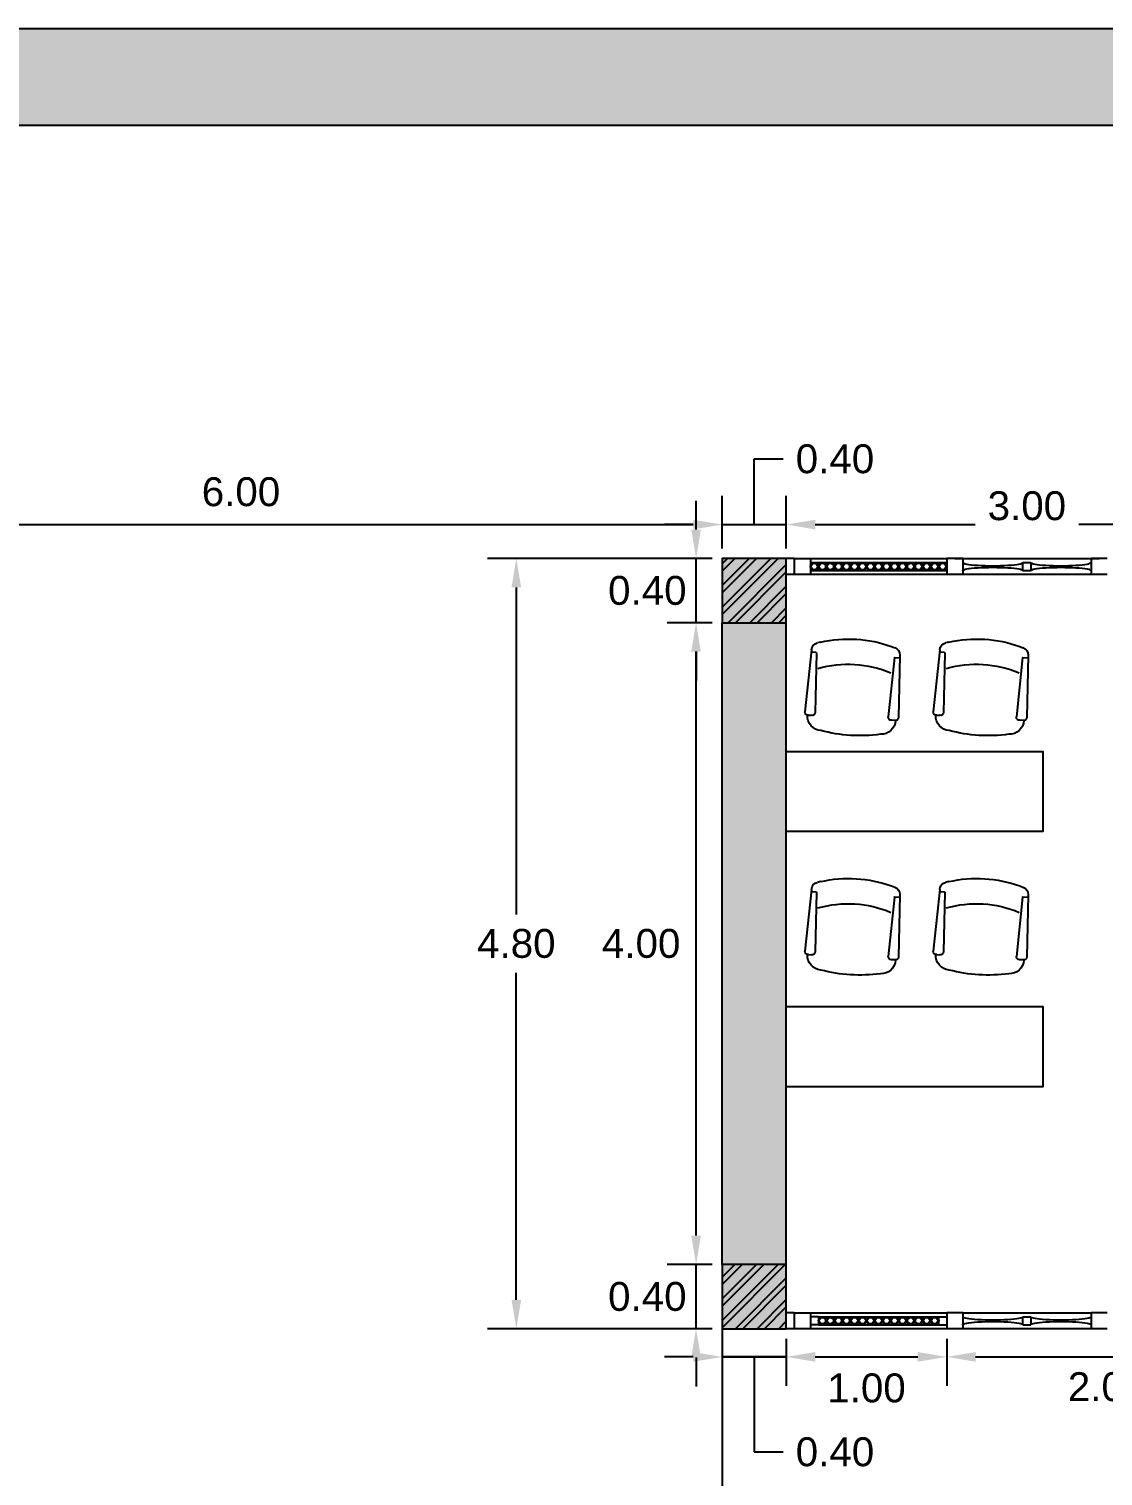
# Model space of a CAD drawing. Header units: millimetres. Extents: x 3409 to 3822, y 896 to 1108.
# Drawn here: x 3447.05 to 3453.75, y 1079.21 to 1088.23 of the extents above; entities that cross this region are included whole.
import ezdxf

# ---------------------------------------------------------------- set-up
doc = ezdxf.new("R2010")
doc.units = ezdxf.units.MM
for name, color, linetype in [('a-epipla', 8, 'Continuous'), ('a-toixoi', 5, 'Continuous'), ('diakekomenes', 9, 'Continuous'), ('DS_ST_quote 1_50', 7, 'Continuous'), ('edafos', 2, 'Continuous'), ('Layer1', 5, 'Continuous'), ('ypostilwmata', 232, 'Continuous')]:
    doc.layers.add(name, color=color, linetype=linetype)
doc.styles.get("Standard").update_dxf_attribs({"font": 'arial.ttf'})
doc.dimstyles.get("Standard").update_dxf_attribs({"dimtxt": 0.18, "dimasz": 0.18, "dimexe": 0.18, "dimexo": 0.0625, "dimgap": 0.09, "dimtad": 0, "dimtih": 1, "dimtoh": 1, "dimdec": 4, "dimzin": 0, "dimdsep": 46, "dimtxsty": 'Standard', "dimcen": 0.09, "dimadec": 0, "dimazin": 0, "dimtfac": 1, "dimtdec": 4, "dimtofl": 0, "dimtmove": 0, "dimatfit": 3, "dimfxl": 1, "dimtolj": 1, "dimtzin": 0, "dimarcsym": 0})

# ---------------------------------------------------------------- blocks, each defined once
blk = doc.blocks.new('poltrona5452')
at = {"layer": 'a-epipla'}
for p, q in [((345.2667, 185.2189), (345.6542, 185.2353)), ((345.215, 185.165), (345.221, 185.1845)), ((345.2817, 185.1876), (345.2817, 185.2207)), ((345.2829, 185.1864), (345.6542, 185.1706)), ((345.6734, 185.2124), (345.6734, 185.1935)), ((345.215, 184.721), (345.221, 184.7014)), ((345.2817, 184.6984), (345.2817, 184.6697)), ((345.2829, 184.6996), (345.6542, 184.7154)), ((345.6734, 184.6736), (345.6734, 184.6924)), ((345.2667, 184.6671), (345.6542, 184.6506))]:
    blk.add_line(p, q, dxfattribs=at)
for centre, major_axis, ratio, start_param, end_param in [((345.6549, 185.217), (0.0192, 0), 0.958333, -0.253341, 1.602721), ((346.0487, 184.943), (-0.8653, 0), 0.958333, -0.270966, 0.270966), ((345.2689, 185.171), (0.05, 0), 0.958333, 1.615134, 2.855011), ((345.283, 185.1876), (0.000865, 0.000865), 1, 2.356194, 3.880728), ((346.0929, 184.9431), (0.7521, 0), 0.958333, 2.820125, 3.463061), ((345.6549, 185.1889), (0.0192, 0), 0.958333, 4.680464, 6.536526), ((345.6728, 185.13), (-0.0923, 0), 0.958333, 3.135407, 4.699897), ((344.7353, 184.943), (-1.048, 0), 0.958333, 2.954833, 3.328352), ((345.2689, 184.715), (0.05, 0), 0.958333, 3.428174, 4.668051), ((345.283, 184.6984), (-0.000865, 0.000865), 1, -0.739135, 0.785398), ((345.6549, 184.697), (0.0192, 0), 0.958333, -0.253341, 1.602721), ((345.6728, 184.756), (0.0923, 0), 0.958333, -1.558304, 0.006186), ((345.6549, 184.669), (0.0192, 0), 0.958333, 4.680464, 6.536526)]:
    blk.add_ellipse(centre, major_axis=major_axis, ratio=ratio, start_param=start_param, end_param=end_param, dxfattribs=at)
blk = doc.blocks.new('*D44')
at = {"layer": 'Defpoints', "color": 0, "transparency": 16777216}
for p in [(3451.374, 1085.1424), (3445.374, 1084.9311), (3451.374, 1084.9311)]:
    blk.add_point(p, dxfattribs=at)
at = {"layer": 'DS_ST_quote 1_50', "color": 0, "lineweight": -2, "transparency": 16777216}
for p, q in [((3445.374, 1084.9936), (3445.374, 1085.3224)), ((3451.374, 1084.9936), (3451.374, 1085.3224)), ((3445.554, 1085.1424), (3451.194, 1085.1424))]:
    blk.add_line(p, q, dxfattribs=at)
at = {"layer": 'DS_ST_quote 1_50', "color": 0, "transparency": 16777216}
for points in [[(3445.554, 1085.1724), (3445.554, 1085.1124), (3445.374, 1085.1424)], [(3451.194, 1085.1724), (3451.194, 1085.1124), (3451.374, 1085.1424)]]:
    blk.add_solid(points, dxfattribs=at)
at = {"layer": 'DS_ST_quote 1_50', "color": 0, "transparency": 16777216, "insert": (3448.374, 1085.3459), "char_height": 0.18, "attachment_point": 5}
blk.add_mtext('\\A1;6.00', dxfattribs=at)
blk = doc.blocks.new('*D45')
at = {"layer": 'Defpoints', "color": 0, "transparency": 16777216}
for p in [(3451.774, 1085.1424), (3451.374, 1084.9311), (3451.774, 1084.9311)]:
    blk.add_point(p, dxfattribs=at)
at = {"layer": 'DS_ST_quote 1_50', "color": 0, "lineweight": -2, "transparency": 16777216}
for p, q in [((3451.574, 1085.1424), (3451.574, 1085.5512)), ((3451.574, 1085.5512), (3451.754, 1085.5512)), ((3451.374, 1084.9936), (3451.374, 1085.3224)), ((3451.774, 1084.9936), (3451.774, 1085.3224)), ((3451.194, 1085.1424), (3451.014, 1085.1424)), ((3451.374, 1085.1424), (3451.774, 1085.1424)), ((3451.954, 1085.1424), (3452.134, 1085.1424))]:
    blk.add_line(p, q, dxfattribs=at)
at = {"layer": 'DS_ST_quote 1_50', "color": 0, "transparency": 16777216}
for points in [[(3451.194, 1085.1724), (3451.194, 1085.1124), (3451.374, 1085.1424)], [(3451.954, 1085.1724), (3451.954, 1085.1124), (3451.774, 1085.1424)]]:
    blk.add_solid(points, dxfattribs=at)
at = {"layer": 'DS_ST_quote 1_50', "color": 0, "transparency": 16777216, "insert": (3452.0775, 1085.5512), "char_height": 0.18, "attachment_point": 5}
blk.add_mtext('\\A1;0.40', dxfattribs=at)
blk = doc.blocks.new('*D46')
at = {"layer": 'Defpoints', "color": 0, "transparency": 16777216}
for p in [(3454.774, 1085.1424), (3451.774, 1084.9311), (3454.774, 1084.9311)]:
    blk.add_point(p, dxfattribs=at)
at = {"layer": 'DS_ST_quote 1_50', "color": 0, "lineweight": -2, "transparency": 16777216}
for p, q in [((3451.774, 1084.9936), (3451.774, 1085.3224)), ((3454.774, 1084.9936), (3454.774, 1085.3224)), ((3451.954, 1085.1424), (3452.9506, 1085.1424)), ((3454.594, 1085.1424), (3453.5975, 1085.1424))]:
    blk.add_line(p, q, dxfattribs=at)
at = {"layer": 'DS_ST_quote 1_50', "color": 0, "transparency": 16777216}
for points in [[(3451.954, 1085.1724), (3451.954, 1085.1124), (3451.774, 1085.1424)], [(3454.594, 1085.1724), (3454.594, 1085.1124), (3454.774, 1085.1424)]]:
    blk.add_solid(points, dxfattribs=at)
at = {"layer": 'DS_ST_quote 1_50', "color": 0, "transparency": 16777216, "insert": (3453.274, 1085.2587), "char_height": 0.18, "attachment_point": 5}
blk.add_mtext('\\A1;3.00', dxfattribs=at)
blk = doc.blocks.new('*D90')
at = {"layer": 'Defpoints', "color": 0, "transparency": 16777216}
for p in [(3451.374, 1080.1311), (3451.774, 1080.1311), (3451.374, 1079.9555)]:
    blk.add_point(p, dxfattribs=at)
at = {"layer": 'DS_ST_quote 1_50', "color": 0, "lineweight": -2, "transparency": 16777216}
for p, q in [((3451.374, 1080.0686), (3451.374, 1079.7755)), ((3451.774, 1080.0686), (3451.774, 1079.7755)), ((3451.194, 1079.9555), (3451.014, 1079.9555)), ((3451.774, 1079.9555), (3451.374, 1079.9555)), ((3451.574, 1079.9555), (3451.574, 1079.3629)), ((3451.954, 1079.9555), (3452.134, 1079.9555)), ((3451.574, 1079.3629), (3451.754, 1079.3629))]:
    blk.add_line(p, q, dxfattribs=at)
at = {"layer": 'DS_ST_quote 1_50', "color": 0, "transparency": 16777216}
for points in [[(3451.194, 1079.9855), (3451.194, 1079.9255), (3451.374, 1079.9555)], [(3451.954, 1079.9855), (3451.954, 1079.9255), (3451.774, 1079.9555)]]:
    blk.add_solid(points, dxfattribs=at)
at = {"layer": 'DS_ST_quote 1_50', "color": 0, "transparency": 16777216, "insert": (3452.0775, 1079.3629), "char_height": 0.18, "attachment_point": 5}
blk.add_mtext('\\A1;0.40', dxfattribs=at)
blk = doc.blocks.new('*D91')
at = {"layer": 'Defpoints', "color": 0, "transparency": 16777216}
for p in [(3451.374, 1080.1311), (3451.774, 1080.1311), (3451.774, 1079.9555)]:
    blk.add_point(p, dxfattribs=at)
at = {"layer": 'DS_ST_quote 1_50', "color": 0, "lineweight": -2, "transparency": 16777216}
for p, q in [((3451.374, 1080.0686), (3451.374, 1079.7755)), ((3451.774, 1080.0686), (3451.774, 1079.7755)), ((3451.194, 1079.9555), (3451.014, 1079.9555)), ((3451.374, 1079.9555), (3451.774, 1079.9555)), ((3451.574, 1079.9555), (3451.574, 1079.3629)), ((3451.954, 1079.9555), (3452.134, 1079.9555)), ((3451.574, 1079.3629), (3451.754, 1079.3629))]:
    blk.add_line(p, q, dxfattribs=at)
at = {"layer": 'DS_ST_quote 1_50', "color": 0, "transparency": 16777216}
for points in [[(3451.194, 1079.9855), (3451.194, 1079.9255), (3451.374, 1079.9555)], [(3451.954, 1079.9855), (3451.954, 1079.9255), (3451.774, 1079.9555)]]:
    blk.add_solid(points, dxfattribs=at)
at = {"layer": 'DS_ST_quote 1_50', "color": 0, "transparency": 16777216, "insert": (3452.0775, 1079.3629), "char_height": 0.18, "attachment_point": 5}
blk.add_mtext('\\A1;0.40', dxfattribs=at)
blk = doc.blocks.new('*D92')
at = {"layer": 'Defpoints', "color": 0, "transparency": 16777216}
for p in [(3451.774, 1080.1311), (3452.774, 1080.1311), (3452.774, 1079.9555)]:
    blk.add_point(p, dxfattribs=at)
at = {"layer": 'DS_ST_quote 1_50', "color": 0, "lineweight": -2, "transparency": 16777216}
for p, q in [((3451.774, 1080.0686), (3451.774, 1079.7755)), ((3452.774, 1080.0686), (3452.774, 1079.7755)), ((3451.954, 1079.9555), (3452.594, 1079.9555))]:
    blk.add_line(p, q, dxfattribs=at)
at = {"layer": 'DS_ST_quote 1_50', "color": 0, "transparency": 16777216}
for points in [[(3451.954, 1079.9855), (3451.954, 1079.9255), (3451.774, 1079.9555)], [(3452.594, 1079.9855), (3452.594, 1079.9255), (3452.774, 1079.9555)]]:
    blk.add_solid(points, dxfattribs=at)
at = {"layer": 'DS_ST_quote 1_50', "color": 0, "transparency": 16777216, "insert": (3452.274, 1079.7612), "char_height": 0.18, "attachment_point": 5}
blk.add_mtext('\\A1;1.00', dxfattribs=at)
blk = doc.blocks.new('*D93')
at = {"layer": 'Defpoints', "color": 0, "transparency": 16777216}
for p in [(3452.774, 1080.1311), (3454.774, 1080.1311), (3454.774, 1079.9555)]:
    blk.add_point(p, dxfattribs=at)
at = {"layer": 'DS_ST_quote 1_50', "color": 0, "lineweight": -2, "transparency": 16777216}
for p, q in [((3452.774, 1080.0686), (3452.774, 1079.7755)), ((3454.774, 1080.0686), (3454.774, 1079.7755)), ((3452.954, 1079.9555), (3454.594, 1079.9555))]:
    blk.add_line(p, q, dxfattribs=at)
at = {"layer": 'DS_ST_quote 1_50', "color": 0, "transparency": 16777216}
for points in [[(3452.954, 1079.9855), (3452.954, 1079.9255), (3452.774, 1079.9555)], [(3454.594, 1079.9855), (3454.594, 1079.9255), (3454.774, 1079.9555)]]:
    blk.add_solid(points, dxfattribs=at)
at = {"layer": 'DS_ST_quote 1_50', "color": 0, "transparency": 16777216, "insert": (3453.774, 1079.7687), "char_height": 0.18, "attachment_point": 5}
blk.add_mtext('\\A1;2.00', dxfattribs=at)
blk = doc.blocks.new('*D123')
at = {"layer": 'Defpoints', "color": 0, "transparency": 16777216}
for p in [(3451.2114, 1084.5311), (3451.374, 1084.5311), (3451.374, 1080.5311)]:
    blk.add_point(p, dxfattribs=at)
at = {"layer": 'DS_ST_quote 1_50', "color": 0, "lineweight": -2, "transparency": 16777216}
for p, q in [((3451.3115, 1084.5311), (3451.0314, 1084.5311)), ((3451.2114, 1080.7111), (3451.2114, 1084.3511)), ((3451.3115, 1080.5311), (3451.0314, 1080.5311))]:
    blk.add_line(p, q, dxfattribs=at)
at = {"layer": 'DS_ST_quote 1_50', "color": 0, "transparency": 16777216}
for points in [[(3451.1814, 1084.3511), (3451.2414, 1084.3511), (3451.2114, 1084.5311)], [(3451.1814, 1080.7111), (3451.2414, 1080.7111), (3451.2114, 1080.5311)]]:
    blk.add_solid(points, dxfattribs=at)
at = {"layer": 'DS_ST_quote 1_50', "color": 0, "transparency": 16777216, "insert": (3450.869, 1082.5311), "char_height": 0.18, "attachment_point": 5}
blk.add_mtext('\\A1;4.00', dxfattribs=at)
blk = doc.blocks.new('*D124')
at = {"layer": 'Defpoints', "color": 0, "transparency": 16777216}
for p in [(3451.2114, 1084.9311), (3451.374, 1084.9311), (3451.374, 1084.5311)]:
    blk.add_point(p, dxfattribs=at)
at = {"layer": 'DS_ST_quote 1_50', "color": 0, "lineweight": -2, "transparency": 16777216}
for p, q in [((3451.2114, 1085.1111), (3451.2114, 1085.2911)), ((3451.3115, 1084.9311), (3451.0314, 1084.9311)), ((3451.2114, 1084.5311), (3451.2114, 1084.9311)), ((3451.3115, 1084.5311), (3451.0314, 1084.5311)), ((3451.2114, 1084.3511), (3451.2114, 1084.1711))]:
    blk.add_line(p, q, dxfattribs=at)
at = {"layer": 'DS_ST_quote 1_50', "color": 0, "transparency": 16777216}
for points in [[(3451.1814, 1085.1111), (3451.2414, 1085.1111), (3451.2114, 1084.9311)], [(3451.1814, 1084.3511), (3451.2414, 1084.3511), (3451.2114, 1084.5311)]]:
    blk.add_solid(points, dxfattribs=at)
at = {"layer": 'DS_ST_quote 1_50', "color": 0, "transparency": 16777216, "insert": (3450.9076, 1084.7311), "char_height": 0.18, "attachment_point": 5}
blk.add_mtext('\\A1;0.40', dxfattribs=at)
blk = doc.blocks.new('*D125')
at = {"layer": 'Defpoints', "color": 0, "transparency": 16777216}
for p in [(3451.2114, 1080.5311), (3451.374, 1080.5311), (3451.374, 1080.1311)]:
    blk.add_point(p, dxfattribs=at)
at = {"layer": 'DS_ST_quote 1_50', "color": 0, "lineweight": -2, "transparency": 16777216}
for p, q in [((3451.2114, 1080.7111), (3451.2114, 1080.8911)), ((3451.3115, 1080.5311), (3451.0314, 1080.5311)), ((3451.2114, 1080.1311), (3451.2114, 1080.5311)), ((3451.3115, 1080.1311), (3451.0314, 1080.1311)), ((3451.2114, 1079.9511), (3451.2114, 1079.7711))]:
    blk.add_line(p, q, dxfattribs=at)
at = {"layer": 'DS_ST_quote 1_50', "color": 0, "transparency": 16777216}
for points in [[(3451.1814, 1080.7111), (3451.2414, 1080.7111), (3451.2114, 1080.5311)], [(3451.1814, 1079.9511), (3451.2414, 1079.9511), (3451.2114, 1080.1311)]]:
    blk.add_solid(points, dxfattribs=at)
at = {"layer": 'DS_ST_quote 1_50', "color": 0, "transparency": 16777216, "insert": (3450.9076, 1080.3311), "char_height": 0.18, "attachment_point": 5}
blk.add_mtext('\\A1;0.40', dxfattribs=at)
blk = doc.blocks.new('*D138')
at = {"layer": 'Defpoints', "color": 0, "transparency": 16777216}
for p in [(3450.0907, 1084.9311), (3451.374, 1084.9311), (3451.374, 1080.1311)]:
    blk.add_point(p, dxfattribs=at)
at = {"layer": 'DS_ST_quote 1_50', "color": 0, "lineweight": -2, "transparency": 16777216}
for p, q in [((3451.3115, 1084.9311), (3449.9107, 1084.9311)), ((3450.0907, 1084.7511), (3450.0907, 1082.713)), ((3450.0907, 1080.3111), (3450.0907, 1082.3492)), ((3451.3115, 1080.1311), (3449.9107, 1080.1311))]:
    blk.add_line(p, q, dxfattribs=at)
at = {"layer": 'DS_ST_quote 1_50', "color": 0, "transparency": 16777216}
for points in [[(3450.0607, 1084.7511), (3450.1207, 1084.7511), (3450.0907, 1084.9311)], [(3450.0607, 1080.3111), (3450.1207, 1080.3111), (3450.0907, 1080.1311)]]:
    blk.add_solid(points, dxfattribs=at)
at = {"layer": 'DS_ST_quote 1_50', "color": 0, "transparency": 16777216, "insert": (3450.0907, 1082.5311), "char_height": 0.18, "attachment_point": 5}
blk.add_mtext('\\A1;4.80', dxfattribs=at)

msp = doc.modelspace()

# ---------------------------------------------------------------- hatches: boundary and pattern name
at = {"layer": 'a-epipla'}
h = msp.add_hatch(dxfattribs=at)
h.set_pattern_fill('ANSI32', color=256, scale=0.01)
h.paths.add_polyline_path([(3418.174, 1084.9311), (3417.774, 1084.9311), (3417.774, 1084.5311), (3418.174, 1084.5311)])
h.paths.add_polyline_path([(3421.574, 1084.9311), (3421.174, 1084.9311), (3421.174, 1084.5311), (3421.574, 1084.5311)])
h.paths.add_polyline_path([(3424.974, 1084.9311), (3424.574, 1084.9311), (3424.574, 1084.5311), (3424.974, 1084.5311)])
h.paths.add_polyline_path([(3428.374, 1084.9311), (3427.974, 1084.9311), (3427.974, 1084.5311), (3428.374, 1084.5311)])
h.paths.add_polyline_path([(3431.774, 1084.9311), (3431.374, 1084.9311), (3431.374, 1084.5311), (3431.774, 1084.5311)])
h.paths.add_polyline_path([(3431.774, 1080.5312), (3431.374, 1080.5312), (3431.374, 1080.1312), (3431.774, 1080.1312)])
h.paths.add_polyline_path([(3428.374, 1080.5311), (3427.974, 1080.5311), (3427.974, 1080.1311), (3428.374, 1080.1311)])
h.paths.add_polyline_path([(3424.974, 1080.5311), (3424.574, 1080.5311), (3424.574, 1080.1311), (3424.974, 1080.1311)])
h.paths.add_polyline_path([(3421.574, 1080.5311), (3421.174, 1080.5311), (3421.174, 1080.1311), (3421.574, 1080.1311)])
h.paths.add_polyline_path([(3418.174, 1080.5311), (3417.774, 1080.5311), (3417.774, 1080.1311), (3418.174, 1080.1311)])
h.paths.add_polyline_path([(3435.174, 1084.9311), (3434.774, 1084.9311), (3434.774, 1084.5311), (3435.174, 1084.5311)])
h.paths.add_polyline_path([(3438.574, 1084.9311), (3438.174, 1084.9311), (3438.174, 1084.5311), (3438.574, 1084.5311)])
h.paths.add_polyline_path([(3441.974, 1084.9311), (3441.574, 1084.9311), (3441.574, 1084.5311), (3441.974, 1084.5311)])
h.paths.add_polyline_path([(3445.374, 1084.9311), (3444.974, 1084.9311), (3444.974, 1084.5311), (3445.374, 1084.5311)])
h.paths.add_polyline_path([(3445.374, 1080.5311), (3444.974, 1080.5311), (3444.974, 1080.1311), (3445.374, 1080.1311)])
h.paths.add_polyline_path([(3441.974, 1080.5311), (3441.574, 1080.5311), (3441.574, 1080.1311), (3441.974, 1080.1311)])
h.paths.add_polyline_path([(3438.574, 1080.5311), (3438.174, 1080.5311), (3438.174, 1080.1311), (3438.574, 1080.1311)])
h.paths.add_polyline_path([(3435.174, 1080.5312), (3434.774, 1080.5312), (3434.774, 1080.1312), (3435.174, 1080.1312)])
h.paths.add_polyline_path([(3451.774, 1084.9311), (3451.374, 1084.9311), (3451.374, 1084.5311), (3451.774, 1084.5311)])
h.paths.add_polyline_path([(3455.174, 1084.9311), (3454.774, 1084.9311), (3454.774, 1084.5311), (3455.174, 1084.5311)])
h.paths.add_polyline_path([(3458.574, 1084.9311), (3458.174, 1084.9311), (3458.174, 1084.5311), (3458.574, 1084.5311)])
h.paths.add_polyline_path([(3461.974, 1084.9311), (3461.574, 1084.9311), (3461.574, 1084.5311), (3461.974, 1084.5311)])
h.paths.add_polyline_path([(3451.774, 1080.5311), (3451.374, 1080.5311), (3451.374, 1080.1311), (3451.774, 1080.1311)])
h.paths.add_polyline_path([(3455.174, 1080.5311), (3454.774, 1080.5311), (3454.774, 1080.1311), (3455.174, 1080.1311)])
h.paths.add_polyline_path([(3458.574, 1080.5311), (3458.174, 1080.5311), (3458.174, 1080.1311), (3458.574, 1080.1311)])
h.paths.add_polyline_path([(3461.974, 1080.5312), (3461.574, 1080.5312), (3461.574, 1080.1312), (3461.974, 1080.1312)])
h.paths.add_polyline_path([(3465.374, 1084.9311), (3464.974, 1084.9311), (3464.974, 1084.5311), (3465.374, 1084.5311)])
h.paths.add_polyline_path([(3468.774, 1084.9311), (3468.374, 1084.9311), (3468.374, 1084.5311), (3468.774, 1084.5311)])
h.paths.add_polyline_path([(3472.174, 1084.9311), (3471.774, 1084.9311), (3471.774, 1084.5311), (3472.174, 1084.5311)])
h.paths.add_polyline_path([(3475.574, 1084.9311), (3475.174, 1084.9311), (3475.174, 1084.5311), (3475.574, 1084.5311)])
h.paths.add_polyline_path([(3478.974, 1084.9311), (3478.574, 1084.9311), (3478.574, 1084.5311), (3478.974, 1084.5311)])
h.paths.add_polyline_path([(3478.974, 1080.5311), (3478.574, 1080.5311), (3478.574, 1080.1311), (3478.974, 1080.1311)])
h.paths.add_polyline_path([(3475.574, 1080.5311), (3475.174, 1080.5311), (3475.174, 1080.1311), (3475.574, 1080.1311)])
h.paths.add_polyline_path([(3472.174, 1080.5311), (3471.774, 1080.5311), (3471.774, 1080.1311), (3472.174, 1080.1311)])
h.paths.add_polyline_path([(3468.774, 1080.5311), (3468.374, 1080.5311), (3468.374, 1080.1311), (3468.774, 1080.1311)])
h.paths.add_polyline_path([(3465.374, 1080.5312), (3464.974, 1080.5312), (3464.974, 1080.1312), (3465.374, 1080.1312)])
h = msp.add_hatch(dxfattribs=at)
h.set_pattern_fill('AR-CONC', color=256, scale=0.00088)
h.paths.add_polyline_path([(3418.174, 1084.9311), (3417.774, 1084.9311), (3417.774, 1084.5311), (3418.174, 1084.5311)])
h.paths.add_polyline_path([(3421.574, 1084.9311), (3421.174, 1084.9311), (3421.174, 1084.5311), (3421.574, 1084.5311)])
h.paths.add_polyline_path([(3418.174, 1080.5311), (3417.774, 1080.5311), (3417.774, 1080.1311), (3418.174, 1080.1311)])
h.paths.add_polyline_path([(3421.574, 1080.5311), (3421.174, 1080.5311), (3421.174, 1080.1311), (3421.574, 1080.1311)])
h.paths.add_polyline_path([(3424.974, 1084.9311), (3424.574, 1084.9311), (3424.574, 1084.5311), (3424.974, 1084.5311)])
h.paths.add_polyline_path([(3424.974, 1080.5311), (3424.574, 1080.5311), (3424.574, 1080.1311), (3424.974, 1080.1311)])
h.paths.add_polyline_path([(3428.374, 1080.5311), (3427.974, 1080.5311), (3427.974, 1080.1311), (3428.374, 1080.1311)])
h.paths.add_polyline_path([(3428.374, 1084.9311), (3427.974, 1084.9311), (3427.974, 1084.5311), (3428.374, 1084.5311)])
h.paths.add_polyline_path([(3431.774, 1084.9311), (3431.374, 1084.9311), (3431.374, 1084.5311), (3431.774, 1084.5311)])
h.paths.add_polyline_path([(3431.774, 1080.5312), (3431.374, 1080.5312), (3431.374, 1080.1312), (3431.774, 1080.1312)])
h.paths.add_polyline_path([(3435.174, 1080.5312), (3434.774, 1080.5312), (3434.774, 1080.1312), (3435.174, 1080.1312)])
h.paths.add_polyline_path([(3435.174, 1084.9311), (3434.774, 1084.9311), (3434.774, 1084.5311), (3435.174, 1084.5311)])
h.paths.add_polyline_path([(3438.574, 1084.9311), (3438.174, 1084.9311), (3438.174, 1084.5311), (3438.574, 1084.5311)])
h.paths.add_polyline_path([(3438.574, 1080.5311), (3438.174, 1080.5311), (3438.174, 1080.1311), (3438.574, 1080.1311)])
h.paths.add_polyline_path([(3441.974, 1084.9311), (3441.574, 1084.9311), (3441.574, 1084.5311), (3441.974, 1084.5311)])
h.paths.add_polyline_path([(3441.974, 1080.5311), (3441.574, 1080.5311), (3441.574, 1080.1311), (3441.974, 1080.1311)])
h.paths.add_polyline_path([(3445.374, 1084.9311), (3444.974, 1084.9311), (3444.974, 1084.5311), (3445.374, 1084.5311)])
h.paths.add_polyline_path([(3445.374, 1080.5311), (3444.974, 1080.5311), (3444.974, 1080.1311), (3445.374, 1080.1311)])
h.paths.add_polyline_path([(3451.774, 1084.9311), (3451.374, 1084.9311), (3451.374, 1084.5311), (3451.774, 1084.5311)])
h.paths.add_polyline_path([(3455.174, 1084.9311), (3454.774, 1084.9311), (3454.774, 1084.5311), (3455.174, 1084.5311)])
h.paths.add_polyline_path([(3451.774, 1080.5311), (3451.374, 1080.5311), (3451.374, 1080.1311), (3451.774, 1080.1311)])
h.paths.add_polyline_path([(3455.174, 1080.5311), (3454.774, 1080.5311), (3454.774, 1080.1311), (3455.174, 1080.1311)])
h.paths.add_polyline_path([(3458.574, 1084.9311), (3458.174, 1084.9311), (3458.174, 1084.5311), (3458.574, 1084.5311)])
h.paths.add_polyline_path([(3458.574, 1080.5311), (3458.174, 1080.5311), (3458.174, 1080.1311), (3458.574, 1080.1311)])
h.paths.add_polyline_path([(3461.974, 1084.9311), (3461.574, 1084.9311), (3461.574, 1084.5311), (3461.974, 1084.5311)])
h.paths.add_polyline_path([(3461.974, 1080.5312), (3461.574, 1080.5312), (3461.574, 1080.1312), (3461.974, 1080.1312)])
h.paths.add_polyline_path([(3465.374, 1084.9311), (3464.974, 1084.9311), (3464.974, 1084.5311), (3465.374, 1084.5311)])
h.paths.add_polyline_path([(3465.374, 1080.5312), (3464.974, 1080.5312), (3464.974, 1080.1312), (3465.374, 1080.1312)])
h.paths.add_polyline_path([(3468.774, 1084.9311), (3468.374, 1084.9311), (3468.374, 1084.5311), (3468.774, 1084.5311)])
h.paths.add_polyline_path([(3468.774, 1080.5311), (3468.374, 1080.5311), (3468.374, 1080.1311), (3468.774, 1080.1311)])
h.paths.add_polyline_path([(3472.174, 1084.9311), (3471.774, 1084.9311), (3471.774, 1084.5311), (3472.174, 1084.5311)])
h.paths.add_polyline_path([(3472.174, 1080.5311), (3471.774, 1080.5311), (3471.774, 1080.1311), (3472.174, 1080.1311)])
h.paths.add_polyline_path([(3475.574, 1084.9311), (3475.174, 1084.9311), (3475.174, 1084.5311), (3475.574, 1084.5311)])
h.paths.add_polyline_path([(3475.574, 1080.5311), (3475.174, 1080.5311), (3475.174, 1080.1311), (3475.574, 1080.1311)])
h.paths.add_polyline_path([(3478.974, 1080.5311), (3478.574, 1080.5311), (3478.574, 1080.1311), (3478.974, 1080.1311)])
h.paths.add_polyline_path([(3478.974, 1084.9311), (3478.574, 1084.9311), (3478.574, 1084.5311), (3478.974, 1084.5311)])
at = {"layer": 'Layer1'}
h = msp.add_hatch(color=256, dxfattribs=at)
h.dxf.hatch_style = 1
h.paths.add_polyline_path([(3414.874, 1078.1311), (3415.474, 1078.1311), (3415.474, 1087.6311), (3431.774, 1087.6311), (3431.774, 1088.2311), (3414.874, 1088.2311)])
h.paths.add_polyline_path([(3417.974, 1082.4311), (3421.174, 1082.4311), (3421.174, 1082.6311), (3417.974, 1082.6311), (3417.974, 1083.5811), (3419.4908, 1083.5811), (3419.4908, 1083.7811), (3417.974, 1083.7811), (3417.974, 1084.5311), (3417.774, 1084.5311), (3417.774, 1080.5311), (3417.974, 1080.5311), (3417.974, 1081.2811), (3419.4908, 1081.2811), (3419.4908, 1081.4811), (3417.974, 1081.4811)], flags=17)
h.paths.add_polyline_path([(3419.4908, 1084.7311), (3419.4908, 1084.9311), (3418.174, 1084.9311), (3418.174, 1084.7311)], flags=17)
h.paths.add_polyline_path([(3421.174, 1084.7311), (3421.174, 1084.9311), (3420.4934, 1084.9311), (3420.4934, 1084.7311)], flags=17)
h.paths.add_polyline_path([(3418.174, 1080.3311), (3418.174, 1080.1311), (3419.4907, 1080.1311), (3419.4908, 1080.3311)], flags=17)
h.paths.add_polyline_path([(3420.4934, 1080.3311), (3420.4933, 1080.1311), (3421.174, 1080.1311), (3421.174, 1080.3311)], flags=17)
h.paths.add_polyline_path([(3421.574, 1084.5311), (3421.174, 1084.5311), (3421.174, 1080.5311), (3421.574, 1080.5311)], flags=17)
h.paths.add_polyline_path([(3431.374, 1080.5312), (3431.774, 1080.5312), (3431.774, 1084.5311), (3431.374, 1084.5311)])
h.paths.add_polyline_path([(3435.174, 1084.5311), (3434.774, 1084.5311), (3434.774, 1080.5312), (3435.174, 1080.5312)])
h.paths.add_polyline_path([(3445.374, 1084.5311), (3444.974, 1084.5311), (3444.974, 1080.6623), (3444.974, 1080.5311), (3445.374, 1080.5311)])
h.paths.add_polyline_path([(3451.374, 1080.5311), (3451.774, 1080.5311), (3451.774, 1084.5311), (3451.374, 1084.5311)])
h = msp.add_hatch(color=256, dxfattribs=at)
h.dxf.hatch_style = 1
h.paths.add_polyline_path([(3461.974, 1087.6311), (3461.974, 1088.2311), (3434.774, 1088.2311), (3434.774, 1087.6311)])

# ---------------------------------------------------------------- linework, layer by layer
at = {"layer": 'a-epipla'}
for p, q in [((3451.824, 1084.9311), (3451.774, 1084.9311)), ((3451.824, 1084.9311), (3451.824, 1084.8311)), ((3451.824, 1084.9311), (3451.924, 1084.9311)), ((3451.924, 1084.9311), (3452.774, 1084.9311)), ((3451.924, 1084.9311), (3451.924, 1084.8311)), ((3451.924, 1084.9061), (3452.774, 1084.9061)), ((3452.774, 1084.9311), (3452.774, 1084.8311)), ((3452.874, 1084.9311), (3452.774, 1084.9311)), ((3452.824, 1084.9311), (3453.724, 1084.9311)), ((3452.874, 1084.9311), (3452.874, 1084.8311)), ((3453.249, 1084.8561), (3453.249, 1084.9061)), ((3453.249, 1084.9061), (3453.299, 1084.9061)), ((3453.299, 1084.9061), (3453.299, 1084.8561)), ((3453.674, 1084.9311), (3453.674, 1084.8311)), ((3453.774, 1084.9311), (3453.674, 1084.9311)), ((3451.824, 1084.8311), (3451.774, 1084.8311)), ((3451.924, 1084.8311), (3451.824, 1084.8311)), ((3451.924, 1084.8561), (3452.774, 1084.8561)), ((3452.774, 1084.8311), (3451.924, 1084.8311)), ((3452.874, 1084.8311), (3452.774, 1084.8311)), ((3453.724, 1084.8311), (3452.824, 1084.8311)), ((3453.249, 1084.8561), (3453.299, 1084.8561)), ((3453.774, 1084.8311), (3453.674, 1084.8311)), ((3451.824, 1080.2311), (3451.774, 1080.2311)), ((3451.824, 1080.2311), (3451.824, 1080.1311)), ((3451.824, 1080.2311), (3451.924, 1080.2311)), ((3451.924, 1080.2311), (3452.774, 1080.2311)), ((3451.924, 1080.2311), (3451.924, 1080.1311)), ((3451.974, 1080.2061), (3451.924, 1080.2061)), ((3451.974, 1080.2061), (3452.724, 1080.2061)), ((3451.974, 1080.2061), (3451.974, 1080.1561)), ((3452.724, 1080.1561), (3452.724, 1080.2061)), ((3452.724, 1080.2061), (3452.774, 1080.2061)), ((3452.774, 1080.2311), (3452.774, 1080.1311)), ((3452.874, 1080.2311), (3452.774, 1080.2311)), ((3452.874, 1080.2311), (3453.674, 1080.2311)), ((3452.874, 1080.2311), (3452.874, 1080.1311)), ((3453.249, 1080.1561), (3453.249, 1080.2061)), ((3453.249, 1080.2061), (3453.299, 1080.2061)), ((3453.299, 1080.2061), (3453.299, 1080.1561)), ((3453.674, 1080.2311), (3453.674, 1080.1311)), ((3453.774, 1080.2311), (3453.674, 1080.2311)), ((3451.824, 1080.1311), (3451.774, 1080.1311)), ((3451.924, 1080.1311), (3451.824, 1080.1311)), ((3451.974, 1080.1561), (3451.924, 1080.1561)), ((3452.774, 1080.1311), (3451.924, 1080.1311)), ((3451.974, 1080.1561), (3452.724, 1080.1561)), ((3452.724, 1080.1561), (3452.774, 1080.1561)), ((3452.874, 1080.1311), (3452.774, 1080.1311)), ((3453.674, 1080.1311), (3452.874, 1080.1311)), ((3453.249, 1080.1561), (3453.299, 1080.1561)), ((3453.774, 1080.1311), (3453.674, 1080.1311))]:
    msp.add_line(p, q, dxfattribs=at)
for points in [[(3452.574, 1083.2288), (3451.774, 1083.2288), (3451.774, 1083.7288), (3452.574, 1083.7288)], [(3452.574, 1083.7288), (3453.374, 1083.7288), (3453.374, 1083.2288), (3452.574, 1083.2288)], [(3452.574, 1081.6392), (3451.774, 1081.6392), (3451.774, 1082.1392), (3452.574, 1082.1392)], [(3452.574, 1082.1392), (3453.374, 1082.1392), (3453.374, 1081.6392), (3452.574, 1081.6392)]]:
    msp.add_lwpolyline(points, dxfattribs=at)
for centre, radius in [((3451.949, 1084.8811), 0.025), ((3451.949, 1084.8811), 0.02), ((3451.999, 1084.8811), 0.025), ((3451.999, 1084.8811), 0.02), ((3452.049, 1084.8811), 0.025), ((3452.049, 1084.8811), 0.02), ((3452.099, 1084.8811), 0.025), ((3452.099, 1084.8811), 0.02), ((3452.149, 1084.8811), 0.025), ((3452.149, 1084.8811), 0.02), ((3452.199, 1084.8811), 0.025), ((3452.199, 1084.8811), 0.02), ((3452.249, 1084.8811), 0.025), ((3452.249, 1084.8811), 0.02), ((3452.299, 1084.8811), 0.025), ((3452.299, 1084.8811), 0.02), ((3452.349, 1084.8811), 0.025), ((3452.349, 1084.8811), 0.02), ((3452.399, 1084.8811), 0.025), ((3452.399, 1084.8811), 0.02), ((3452.449, 1084.8811), 0.025), ((3452.449, 1084.8811), 0.02), ((3452.499, 1084.8811), 0.025), ((3452.499, 1084.8811), 0.02), ((3452.549, 1084.8811), 0.025), ((3452.549, 1084.8811), 0.02), ((3452.599, 1084.8811), 0.025), ((3452.599, 1084.8811), 0.02), ((3452.649, 1084.8811), 0.025), ((3452.649, 1084.8811), 0.02), ((3452.699, 1084.8811), 0.025), ((3452.699, 1084.8811), 0.02), ((3452.749, 1084.8811), 0.025), ((3452.749, 1084.8811), 0.02), ((3451.999, 1080.1811), 0.025), ((3451.999, 1080.1811), 0.02), ((3452.049, 1080.1811), 0.025), ((3452.049, 1080.1811), 0.02), ((3452.099, 1080.1811), 0.025), ((3452.099, 1080.1811), 0.02), ((3452.149, 1080.1811), 0.025), ((3452.149, 1080.1811), 0.02), ((3452.199, 1080.1811), 0.025), ((3452.199, 1080.1811), 0.02), ((3452.249, 1080.1811), 0.025), ((3452.249, 1080.1811), 0.02), ((3452.299, 1080.1811), 0.025), ((3452.299, 1080.1811), 0.02), ((3452.349, 1080.1811), 0.025), ((3452.349, 1080.1811), 0.02), ((3452.399, 1080.1811), 0.025), ((3452.399, 1080.1811), 0.02), ((3452.449, 1080.1811), 0.025), ((3452.449, 1080.1811), 0.02), ((3452.499, 1080.1811), 0.025), ((3452.499, 1080.1811), 0.02), ((3452.549, 1080.1811), 0.025), ((3452.549, 1080.1811), 0.02), ((3452.599, 1080.1811), 0.025), ((3452.599, 1080.1811), 0.02), ((3452.649, 1080.1811), 0.025), ((3452.649, 1080.1811), 0.02), ((3452.699, 1080.1811), 0.025), ((3452.699, 1080.1811), 0.02)]:
    msp.add_circle(centre, radius, dxfattribs=at)
for centre in [(3453.0615, 1084.9061), (3453.4865, 1084.9061), (3453.0615, 1080.2061), (3453.4865, 1080.2061)]:
    msp.add_ellipse(centre, major_axis=(-0.1875, 0), ratio=0.106667, start_param=0, end_param=3.141593, dxfattribs=at)
at = {"layer": 'a-epipla', "extrusion": (0, 0, -1)}
for centre in [(3453.0615, 1084.856), (3453.4865, 1084.856), (3453.0615, 1080.156), (3453.4865, 1080.156)]:
    msp.add_ellipse(centre, major_axis=(-0.1875, 0), ratio=0.106667, start_param=0, end_param=3.141593, dxfattribs=at)
at = {"layer": 'a-toixoi'}
for p, q in [((3434.774, 1087.6311), (3461.974, 1087.6311)), ((3451.374, 1080.5311), (3451.374, 1084.5311)), ((3451.774, 1080.5311), (3451.774, 1084.5311))]:
    msp.add_line(p, q, dxfattribs=at)
at = {"layer": 'diakekomenes'}
msp.add_line((3451.374, 1080.1311), (3451.374, 1078.1311), dxfattribs=at)
at = {"layer": 'edafos'}
msp.add_line((3486.3566, 1088.2311), (3410.124, 1088.2311), dxfattribs=at)
at = {"layer": 'ypostilwmata'}
for points in [[(3451.774, 1084.9311), (3451.374, 1084.9311), (3451.374, 1084.5311), (3451.774, 1084.5311)], [(3451.774, 1080.5311), (3451.374, 1080.5311), (3451.374, 1080.1311), (3451.774, 1080.1311)]]:
    msp.add_lwpolyline(points, close=True, dxfattribs=at)

# ---------------------------------------------------------------- block references
at = {"layer": 'a-epipla', "xscale": -1, "rotation": 86.47844881202174}
for p in [(3658.0072, 1417.5993), (3658.8072, 1417.5993), (3658.0072, 1416.1071), (3658.8072, 1416.1071)]:
    msp.add_blockref('poltrona5452', p, dxfattribs=at)

# ---------------------------------------------------------------- dimensions: what is measured, and where the dimension line sits
at = {"layer": 'DS_ST_quote 1_50'}
for base, p1, p2, picture, middle in [((3451.774, 1085.1424), (3451.374, 1084.9311), (3451.774, 1084.9311), '*D45', (3451.844, 1085.5512)), ((3451.374, 1079.9555), (3451.774, 1080.1311), (3451.374, 1080.1311), '*D90', (3451.844, 1079.3629)), ((3451.774, 1079.9555), (3451.374, 1080.1311), (3451.774, 1080.1311), '*D91', (3451.844, 1079.3629))]:
    dim = msp.add_linear_dim(base=base, p1=p1, p2=p2, dimstyle='Standard', override={"dimdec": 2, "dimtdec": 2, "dimtmove": 1, "dimfxl": 0.05}, dxfattribs=at)
    dim.commit()
    dim.dimension.update_dxf_attribs({"geometry": picture, "text_midpoint": middle})
for base, p1, p2, picture, middle in [((3451.374, 1085.1424), (3445.374, 1084.9311), (3451.374, 1084.9311), '*D44', (3448.374, 1085.3459)), ((3454.774, 1085.1424), (3451.774, 1084.9311), (3454.774, 1084.9311), '*D46', (3453.274, 1085.2587)), ((3452.774, 1079.9555), (3451.774, 1080.1311), (3452.774, 1080.1311), '*D92', (3452.274, 1079.7612)), ((3454.774, 1079.9555), (3452.774, 1080.1311), (3454.774, 1080.1311), '*D93', (3453.774, 1079.7687))]:
    dim = msp.add_linear_dim(base=base, p1=p1, p2=p2, dimstyle='Standard', override={"dimdec": 2, "dimtdec": 2, "dimtmove": 1, "dimfxl": 0.05}, dxfattribs=at)
    dim.commit()
    dim.dimension.update_dxf_attribs({"geometry": picture, "text_midpoint": middle, "dimtype": 160})
for base, p1, p2, picture, middle in [((3451.2114, 1084.9311), (3451.374, 1084.5311), (3451.374, 1084.9311), '*D124', (3450.9076, 1084.7311)), ((3451.2114, 1084.5311), (3451.374, 1080.5311), (3451.374, 1084.5311), '*D123', (3450.869, 1082.5311)), ((3451.2114, 1080.5311), (3451.374, 1080.1311), (3451.374, 1080.5311), '*D125', (3450.9076, 1080.3311))]:
    dim = msp.add_linear_dim(base=base, p1=p1, p2=p2, angle=90, dimstyle='Standard', override={"dimdec": 2, "dimtdec": 2, "dimtmove": 1, "dimfxl": 0.05}, dxfattribs=at)
    dim.commit()
    dim.dimension.update_dxf_attribs({"geometry": picture, "text_midpoint": middle, "dimtype": 160})
dim = msp.add_linear_dim(base=(3450.0907, 1084.9311), p1=(3451.374, 1080.1311), p2=(3451.374, 1084.9311), angle=90, dimstyle='Standard', override={"dimdec": 2, "dimtdec": 2, "dimfxl": 0.05}, dxfattribs=at)
dim.commit()
dim.dimension.update_dxf_attribs({"geometry": '*D138', "text_midpoint": (3450.0907, 1082.5311)})

doc.saveas('drawing.dxf')
